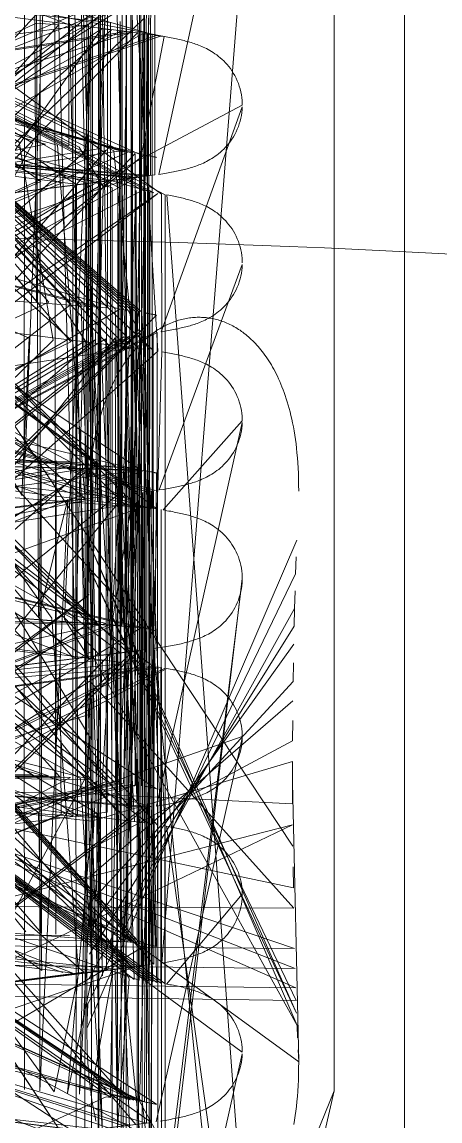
# Model space of a CAD drawing. Header units: millimetres. Extents: x 521 to 148073, y -17811 to 32040.
# Drawn here: x 66007.71 to 66013.86, y 20484.15 to 20500.32 of the extents above; entities that cross this region are included whole.
import ezdxf

# ---------------------------------------------------------------- set-up
doc = ezdxf.new("R2010")
doc.units = ezdxf.units.MM
doc.layers.add('Datové rozvody', color=6, linetype='Continuous')
doc.layers.add('PDF_Geometrie', color=7, linetype='Continuous', true_color=0xbdbdbd)

# ---------------------------------------------------------------- blocks, each defined once
blk = doc.blocks.new('projektor')
at = {"layer": 'PDF_Geometrie', "lineweight": 13}
for points in [[(86054.685, 15074.348), (86054.687, 15075.042), (86054.692, 15075.72), (86054.699, 15076.381), (86054.706, 15077.025), (86054.715, 15077.652), (86054.727, 15078.264), (86054.739, 15078.86), (86054.753, 15079.442), (86054.768, 15080.011), (86054.783, 15080.565), (86054.801, 15081.106), (86054.821, 15081.635), (86054.84, 15082.152), (86054.861, 15082.656), (86054.883, 15083.149), (86054.907, 15083.63), (86054.93, 15084.101), (86054.955, 15084.561)], [(86027.983, 15083.804), (86079.825, 15083.804)], [(86040.121, 15082.793), (86066.927, 15082.793), (86069.131, 15082.287)], [(86066.927, 15082.793), (86070.453, 15081.363), (86066.927, 15066.608)], [(86058.341, 15082.287), (86058.254, 15082.286), (86058.169, 15082.285), (86058.088, 15082.282), (86058.01, 15082.278), (86057.936, 15082.274), (86057.865, 15082.268), (86057.796, 15082.262), (86057.728, 15082.255), (86057.664, 15082.248), (86057.601, 15082.24), (86057.54, 15082.23), (86057.48, 15082.22), (86057.423, 15082.21), (86057.366, 15082.199), (86057.312, 15082.188), (86057.259, 15082.175), (86057.209, 15082.163), (86057.159, 15082.15), (86057.11, 15082.137), (86057.064, 15082.123), (86057.019, 15082.108), (86056.974, 15082.094), (86056.932, 15082.079), (86056.89, 15082.064), (86056.85, 15082.047), (86056.81, 15082.032), (86056.772, 15082.016), (86056.735, 15081.999), (86056.699, 15081.982), (86056.665, 15081.965), (86056.631, 15081.948), (86056.598, 15081.93), (86056.566, 15081.913), (86056.535, 15081.895), (86056.505, 15081.876), (86056.476, 15081.858), (86056.448, 15081.84), (86056.42, 15081.821), (86056.394, 15081.802), (86056.368, 15081.784), (86056.343, 15081.764), (86056.319, 15081.745), (86056.296, 15081.726), (86056.273, 15081.706), (86056.251, 15081.687), (86056.23, 15081.668), (86056.209, 15081.647), (86056.189, 15081.628), (86056.171, 15081.608), (86056.152, 15081.587), (86056.134, 15081.568), (86056.117, 15081.548), (86056.101, 15081.527), (86056.085, 15081.507), (86056.069, 15081.487), (86056.055, 15081.466), (86056.04, 15081.446), (86056.027, 15081.426), (86056.014, 15081.404), (86056.001, 15081.384), (86055.989, 15081.364), (86055.978, 15081.342), (86055.967, 15081.322), (86055.957, 15081.301), (86055.947, 15081.28), (86055.938, 15081.259), (86055.928, 15081.238), (86055.92, 15081.217), (86055.913, 15081.196), (86055.905, 15081.174), (86055.898, 15081.153), (86055.892, 15081.133), (86055.887, 15081.111), (86055.881, 15081.09), (86055.877, 15081.069), (86055.871, 15081.047), (86055.868, 15081.025), (86055.865, 15081.004), (86055.861, 15080.982), (86055.859, 15080.961), (86055.857, 15080.939), (86055.856, 15080.917), (86055.855, 15080.896), (86055.854, 15080.874), (86055.854, 15080.852), (86055.854, 15080.831), (86055.855, 15080.808), (86055.856, 15080.787), (86055.858, 15080.765), (86055.861, 15080.743), (86055.863, 15080.721), (86055.866, 15080.698), (86055.87, 15080.677), (86055.875, 15080.655), (86055.879, 15080.632), (86055.885, 15080.611), (86055.891, 15080.589), (86055.896, 15080.566), (86055.904, 15080.544), (86055.912, 15080.521), (86055.919, 15080.499), (86055.927, 15080.477), (86055.937, 15080.454), (86055.947, 15080.432), (86055.957, 15080.409), (86055.968, 15080.387), (86055.978, 15080.365), (86055.991, 15080.342), (86056.004, 15080.319), (86056.017, 15080.297), (86056.03, 15080.274), (86056.045, 15080.252), (86056.061, 15080.229), (86056.076, 15080.206), (86056.093, 15080.184), (86056.11, 15080.161), (86056.128, 15080.139), (86056.147, 15080.117), (86056.166, 15080.093), (86056.186, 15080.071), (86056.207, 15080.048), (86056.228, 15080.026), (86056.251, 15080.004), (86056.274, 15079.981), (86056.299, 15079.959), (86056.324, 15079.936), (86056.35, 15079.914), (86056.377, 15079.893), (86056.404, 15079.87), (86056.433, 15079.849), (86056.462, 15079.827), (86056.493, 15079.805), (86056.525, 15079.784), (86056.557, 15079.763), (86056.591, 15079.742), (86056.626, 15079.721), (86056.662, 15079.7), (86056.698, 15079.679), (86056.736, 15079.659), (86056.775, 15079.639), (86056.815, 15079.619), (86056.857, 15079.6), (86056.9, 15079.58), (86056.944, 15079.561), (86056.989, 15079.543), (86057.035, 15079.524), (86057.084, 15079.507), (86057.133, 15079.489), (86057.184, 15079.473), (86057.237, 15079.455), (86057.291, 15079.439), (86057.345, 15079.424), (86057.401, 15079.409), (86057.46, 15079.394), (86057.519, 15079.38), (86057.581, 15079.366), (86057.645, 15079.354), (86057.71, 15079.341), (86057.778, 15079.329), (86057.848, 15079.318), (86057.921, 15079.308), (86057.995, 15079.298), (86058.072, 15079.289), (86058.153, 15079.281), (86058.235, 15079.274), (86058.32, 15079.268), (86058.409, 15079.262), (86058.502, 15079.258), (86058.599, 15079.255), (86058.701, 15079.253), (86058.806, 15079.253), (86066.14, 15079.253), (86066.244, 15079.255), (86066.344, 15079.258), (86066.439, 15079.262), (86066.53, 15079.268), (86066.618, 15079.274), (86066.704, 15079.281), (86066.786, 15079.289), (86066.866, 15079.299), (86066.943, 15079.309), (86067.018, 15079.319), (86067.091, 15079.33), (86067.161, 15079.342), (86067.23, 15079.355), (86067.296, 15079.369), (86067.36, 15079.382)], [(86067.408, 15082.217), (86067.346, 15082.227), (86067.281, 15082.236), (86067.216, 15082.246), (86067.148, 15082.254), (86067.077, 15082.261), (86067.005, 15082.268), (86066.93, 15082.273), (86066.852, 15082.278), (86066.772, 15082.282), (86066.688, 15082.284), (86066.6, 15082.286), (86066.509, 15082.287), (86059.153, 15072.171)], [(86065.687, 15079.266), (86066.033, 15079.253), (86059.044, 15082.258)], [(86059.283, 15082.25), (86059.525, 15082.242), (86065.687, 15079.266)], [(86059.771, 15082.234), (86060.02, 15082.228), (86065.332, 15079.278)], [(86060.02, 15082.228), (86060.275, 15082.222), (86064.969, 15079.288)], [(86060.472, 15069.168), (86060.868, 15069.174), (86064.26, 15072.138), (86064.313, 15082.215), (86061.079, 15079.312)], [(86064.224, 15079.306), (86064.6, 15079.298), (86060.534, 15082.216)], [(86060.798, 15082.211), (86061.068, 15082.207), (86064.224, 15079.306)], [(86063.722, 15082.206), (86064.019, 15082.21), (86061.264, 15069.18)], [(86062.214, 15082.198), (86062.515, 15082.198), (86066.509, 15082.287)], [(86066.34, 15082.279), (86066.509, 15082.287)], [(86049.261, 15074.3), (86051.525, 15074.321), (86063.423, 15082.202)], [(86063.456, 15079.317), (86063.842, 15079.312), (86061.344, 15082.204)], [(86061.627, 15082.201), (86061.917, 15082.199), (86063.456, 15079.317)], [(86061.946, 15072.122), (86062.24, 15072.121), (86063.067, 15079.32), (86062.214, 15082.198)], [(86066.84, 15074.434), (86065.106, 15074.424), (86063.121, 15082.2), (86066.84, 15074.434), (86069.25, 15074.447), (86071.35, 15074.459), (86062.285, 15079.321)], [(86062.515, 15082.198), (86062.818, 15082.198), (86062.675, 15079.321), (86062.534, 15072.121)], [(86069.628, 15080.24), (86059.618, 15081.478), (86059.658, 15081.476), (86059.699, 15081.471), (86059.74, 15081.465), (86059.781, 15081.457), (86059.822, 15081.448), (86059.862, 15081.436), (86059.901, 15081.423), (86059.939, 15081.407), (86059.976, 15081.39), (86060.012, 15081.372), (86060.046, 15081.352), (86060.08, 15081.332), (86060.111, 15081.31), (86060.142, 15081.287), (86060.17, 15081.264), (86060.197, 15081.241), (86060.222, 15081.216), (86060.245, 15081.192), (86060.268, 15081.166), (86060.289, 15081.142), (86060.308, 15081.116), (86060.327, 15081.092), (86060.343, 15081.067), (86060.359, 15081.042), (86060.373, 15081.018), (86060.388, 15080.993), (86060.4, 15080.97), (86060.411, 15080.947), (86060.422, 15080.924), (86060.432, 15080.902), (86060.441, 15080.879), (86060.45, 15080.858), (86060.458, 15080.837), (86060.465, 15080.815), (86060.472, 15080.795), (86060.48, 15080.774), (86060.486, 15080.753), (86060.492, 15080.732), (86060.498, 15080.711), (86060.505, 15080.689), (86060.51, 15080.668), (86060.515, 15080.647), (86060.521, 15080.624), (86060.526, 15080.601), (86060.531, 15080.577), (86060.537, 15080.554), (86060.542, 15080.53), (86060.547, 15080.504), (86060.552, 15080.478), (86060.557, 15080.451), (86060.562, 15080.423), (86060.567, 15080.395), (86060.572, 15080.366), (86060.577, 15080.336), (86060.582, 15080.306), (86060.587, 15080.274), (86060.597, 15080.208), (86073.173, 15081.478)], [(86071.887, 15080.245), (86066.395, 15081.478), (86066.436, 15081.476), (86066.477, 15081.471), (86066.518, 15081.465), (86066.558, 15081.457), (86066.599, 15081.448), (86066.639, 15081.436), (86066.678, 15081.423), (86066.716, 15081.407), (86066.753, 15081.391), (86066.789, 15081.373), (86066.823, 15081.353), (86066.857, 15081.332), (86066.888, 15081.311), (86066.918, 15081.288), (86066.946, 15081.265), (86066.973, 15081.241), (86066.999, 15081.217), (86067.022, 15081.192), (86067.045, 15081.167), (86067.066, 15081.143), (86067.085, 15081.117), (86067.103, 15081.092), (86067.12, 15081.068), (86067.136, 15081.043), (86067.15, 15081.019), (86067.164, 15080.994), (86067.177, 15080.971), (86067.188, 15080.948), (86067.199, 15080.925), (86067.209, 15080.903), (86067.218, 15080.88), (86067.227, 15080.859), (86067.235, 15080.838), (86067.243, 15080.816), (86067.249, 15080.796), (86067.257, 15080.775), (86067.263, 15080.754), (86067.27, 15080.733), (86067.275, 15080.712), (86067.281, 15080.691), (86067.287, 15080.67), (86067.292, 15080.648), (86067.298, 15080.625), (86067.303, 15080.603), (86067.308, 15080.579), (86067.314, 15080.555), (86067.319, 15080.531), (86067.324, 15080.505), (86067.329, 15080.48), (86067.334, 15080.452), (86067.339, 15080.425), (86067.344, 15080.397), (86067.349, 15080.368), (86067.354, 15080.338), (86067.359, 15080.308)], [(86067.369, 15080.245), (86061.877, 15081.478), (86061.917, 15081.476), (86061.959, 15081.471), (86061.999, 15081.465), (86062.041, 15081.457), (86062.081, 15081.448), (86062.12, 15081.436), (86062.159, 15081.423), (86062.198, 15081.407), (86062.234, 15081.391), (86062.27, 15081.373), (86062.305, 15081.353), (86062.338, 15081.332), (86062.37, 15081.311), (86062.399, 15081.288), (86062.428, 15081.265), (86062.455, 15081.242), (86062.481, 15081.217), (86062.504, 15081.193), (86062.526, 15081.167), (86062.546, 15081.143), (86062.566, 15081.117), (86062.585, 15081.093), (86062.602, 15081.068), (86062.617, 15081.043), (86062.632, 15081.019), (86062.646, 15080.994), (86062.659, 15080.971), (86062.67, 15080.948), (86062.68, 15080.925), (86062.69, 15080.903), (86062.7, 15080.88), (86062.708, 15080.859), (86062.717, 15080.838), (86062.725, 15080.816), (86062.731, 15080.796), (86062.738, 15080.776), (86062.745, 15080.754), (86062.751, 15080.734), (86062.757, 15080.714), (86062.762, 15080.693), (86062.768, 15080.672), (86062.774, 15080.651), (86062.779, 15080.629), (86062.784, 15080.608), (86062.789, 15080.585), (86062.794, 15080.563), (86062.799, 15080.541), (86062.804, 15080.517), (86062.808, 15080.493), (86062.813, 15080.468), (86062.818, 15080.444), (86062.822, 15080.418), (86062.827, 15080.391), (86062.831, 15080.364), (86062.837, 15080.336), (86062.841, 15080.308), (86062.85, 15080.248), (86057.359, 15081.478), (86057.4, 15081.476), (86057.441, 15081.471), (86057.482, 15081.465), (86057.523, 15081.457), (86057.563, 15081.448), (86057.603, 15081.436), (86057.642, 15081.423), (86057.681, 15081.407), (86057.718, 15081.39), (86057.754, 15081.372), (86057.789, 15081.351), (86057.822, 15081.331), (86057.853, 15081.309), (86057.883, 15081.286), (86057.912, 15081.263), (86057.939, 15081.24), (86057.963, 15081.215), (86057.988, 15081.191), (86058.01, 15081.165), (86058.031, 15081.141), (86058.049, 15081.115), (86058.068, 15081.09), (86058.084, 15081.066), (86058.101, 15081.04), (86058.116, 15081.016), (86058.129, 15080.992), (86058.141, 15080.968), (86058.153, 15080.945), (86058.163, 15080.922), (86058.173, 15080.9), (86058.183, 15080.877), (86058.192, 15080.856), (86058.199, 15080.835), (86058.207, 15080.813), (86058.214, 15080.793), (86058.221, 15080.772), (86058.228, 15080.751), (86058.234, 15080.731), (86058.24, 15080.71), (86058.245, 15080.689), (86058.251, 15080.669), (86058.256, 15080.648), (86058.261, 15080.626), (86058.266, 15080.605), (86058.271, 15080.583), (86058.276, 15080.561), (86058.281, 15080.539), (86058.285, 15080.515), (86058.29, 15080.492), (86058.295, 15080.468), (86058.3, 15080.445), (86058.304, 15080.42), (86058.308, 15080.395), (86058.312, 15080.37), (86058.317, 15080.343), (86058.326, 15080.289), (86055.1, 15081.478), (86055.141, 15081.476), (86055.182, 15081.471), (86055.222, 15081.465), (86055.264, 15081.457), (86055.305, 15081.448), (86055.345, 15081.436), (86055.383, 15081.423), (86055.422, 15081.407), (86055.459, 15081.39), (86055.495, 15081.372), (86055.53, 15081.351), (86055.563, 15081.331), (86055.595, 15081.309), (86055.625, 15081.286), (86055.653, 15081.263), (86055.68, 15081.239), (86055.705, 15081.215), (86055.729, 15081.19), (86055.751, 15081.165), (86055.772, 15081.14), (86055.791, 15081.115), (86055.809, 15081.09), (86055.826, 15081.065), (86055.842, 15081.04), (86055.856, 15081.016), (86055.87, 15080.991), (86055.882, 15080.968), (86055.894, 15080.945), (86055.905, 15080.921), (86055.915, 15080.899), (86055.924, 15080.877), (86055.932, 15080.856), (86055.941, 15080.834), (86055.948, 15080.813), (86055.955, 15080.792), (86055.962, 15080.772), (86055.969, 15080.751), (86055.974, 15080.73), (86055.98, 15080.71), (86055.986, 15080.689), (86055.992, 15080.668), (86055.997, 15080.647), (86056.002, 15080.626), (86056.007, 15080.605), (86056.012, 15080.582), (86056.017, 15080.56), (86056.022, 15080.538), (86056.026, 15080.515), (86056.031, 15080.492), (86056.035, 15080.468), (86056.04, 15080.444), (86056.044, 15080.419), (86056.049, 15080.394), (86056.054, 15080.368), (86056.062, 15080.315), (86052.841, 15081.478), (86052.881, 15081.476), (86052.922, 15081.471), (86052.964, 15081.465), (86053.004, 15081.457), (86053.046, 15081.448), (86053.086, 15081.436), (86053.124, 15081.423), (86053.162, 15081.407), (86053.2, 15081.39), (86053.236, 15081.372), (86053.27, 15081.351), (86053.304, 15081.331), (86053.335, 15081.309), (86053.365, 15081.286), (86053.393, 15081.263), (86053.42, 15081.24), (86053.446, 15081.215), (86053.469, 15081.191), (86053.492, 15081.165), (86053.512, 15081.14), (86053.532, 15081.115), (86053.55, 15081.09), (86053.567, 15081.066), (86053.583, 15081.04), (86053.597, 15081.016), (86053.611, 15080.992), (86053.623, 15080.968), (86053.635, 15080.945), (86053.646, 15080.922), (86053.656, 15080.9), (86053.665, 15080.877), (86053.673, 15080.856), (86053.682, 15080.835), (86053.689, 15080.813), (86053.696, 15080.792), (86053.703, 15080.772), (86053.709, 15080.751), (86053.715, 15080.73), (86053.722, 15080.71), (86053.727, 15080.689), (86053.733, 15080.668), (86053.738, 15080.647), (86053.743, 15080.625), (86053.748, 15080.604), (86053.754, 15080.582), (86053.758, 15080.56), (86053.763, 15080.538), (86053.768, 15080.514), (86053.772, 15080.491), (86053.777, 15080.466), (86053.781, 15080.442), (86053.786, 15080.418), (86053.79, 15080.392), (86053.795, 15080.366), (86053.799, 15080.339), (86053.808, 15080.284), (86048.323, 15081.478)], [(86067.501, 15067.923), (86060.88, 15080.398), (86060.885, 15080.423), (86060.889, 15080.447), (86060.893, 15080.472), (86060.898, 15080.495), (86060.902, 15080.518), (86060.907, 15080.541), (86060.912, 15080.563), (86060.917, 15080.585), (86060.922, 15080.607), (86060.927, 15080.628), (86060.932, 15080.65), (86060.938, 15080.67), (86060.942, 15080.691), (86060.949, 15080.712), (86060.954, 15080.732), (86060.961, 15080.753), (86060.967, 15080.774), (86060.973, 15080.794), (86060.981, 15080.815), (86060.989, 15080.836), (86060.997, 15080.857), (86061.006, 15080.879), (86061.015, 15080.901), (86061.024, 15080.923), (86061.036, 15080.947), (86061.047, 15080.969), (86061.06, 15080.993), (86061.073, 15081.017), (86061.087, 15081.041), (86061.103, 15081.067), (86061.12, 15081.091), (86061.138, 15081.116), (86061.158, 15081.141), (86061.178, 15081.166), (86061.201, 15081.191), (86061.224, 15081.215), (86061.25, 15081.24), (86061.276, 15081.264), (86061.305, 15081.286), (86061.335, 15081.31), (86061.367, 15081.331), (86061.399, 15081.352), (86061.434, 15081.372), (86061.469, 15081.39), (86061.507, 15081.407), (86061.545, 15081.423), (86061.584, 15081.436), (86061.624, 15081.447), (86061.664, 15081.457), (86061.705, 15081.465), (86061.746, 15081.471), (86061.787, 15081.476), (86061.827, 15081.478), (86061.853, 15081.478), (86066.214, 15069.002)], [(86070.889, 15081.478), (86063.138, 15080.392), (86063.142, 15080.418), (86063.147, 15080.442), (86063.152, 15080.466), (86063.156, 15080.491), (86063.161, 15080.514), (86063.166, 15080.537), (86063.17, 15080.559), (86063.175, 15080.581), (86063.18, 15080.603), (86063.185, 15080.625), (86063.19, 15080.645), (86063.196, 15080.667), (86063.201, 15080.688), (86063.207, 15080.709), (86063.213, 15080.729), (86063.219, 15080.749), (86063.225, 15080.771), (86063.232, 15080.791), (86063.239, 15080.812), (86063.247, 15080.833), (86063.255, 15080.854), (86063.264, 15080.876), (86063.272, 15080.898), (86063.282, 15080.92), (86063.293, 15080.944), (86063.305, 15080.967), (86063.317, 15080.99), (86063.33, 15081.015), (86063.345, 15081.039), (86063.361, 15081.064), (86063.377, 15081.089), (86063.396, 15081.113), (86063.415, 15081.139), (86063.436, 15081.164), (86063.459, 15081.189), (86063.482, 15081.213), (86063.507, 15081.238), (86063.534, 15081.262), (86063.562, 15081.285), (86063.592, 15081.308), (86063.624, 15081.33), (86063.656, 15081.351), (86063.691, 15081.371), (86063.728, 15081.389), (86063.765, 15081.406), (86063.803, 15081.422), (86063.842, 15081.435), (86063.882, 15081.447), (86063.922, 15081.457), (86063.964, 15081.465), (86064.004, 15081.471), (86064.046, 15081.476), (86064.086, 15081.478), (86064.112, 15081.478), (86065.398, 15080.392), (86065.402, 15080.418), (86065.407, 15080.443), (86065.411, 15080.467), (86065.415, 15080.491), (86065.42, 15080.514), (86065.425, 15080.538), (86065.43, 15080.56), (86065.434, 15080.582), (86065.439, 15080.604), (86065.444, 15080.626), (86065.45, 15080.648), (86065.455, 15080.668), (86065.46, 15080.689), (86065.466, 15080.71), (86065.472, 15080.731), (86065.479, 15080.751), (86065.484, 15080.772), (86065.492, 15080.793), (86065.499, 15080.813), (86065.506, 15080.835), (86065.514, 15080.856), (86065.523, 15080.877), (86065.532, 15080.9), (86065.542, 15080.922), (86065.553, 15080.945), (86065.565, 15080.968), (86065.577, 15080.991), (86065.591, 15081.016), (86065.605, 15081.04), (86065.621, 15081.065), (86065.638, 15081.09), (86065.656, 15081.114), (86065.675, 15081.14), (86065.696, 15081.165), (86065.718, 15081.19), (86065.742, 15081.214), (86065.767, 15081.239), (86065.794, 15081.263), (86065.822, 15081.286), (86065.852, 15081.309), (86065.883, 15081.331), (86065.917, 15081.351), (86065.951, 15081.372), (86065.987, 15081.39), (86066.025, 15081.406), (86066.062, 15081.422), (86066.101, 15081.436), (86066.142, 15081.447), (86066.182, 15081.457), (86066.223, 15081.465), (86066.264, 15081.471), (86066.305, 15081.476), (86066.346, 15081.478), (86066.371, 15081.478), (86057.179, 15069.01)], [(86049.428, 15067.923), (86051.841, 15080.387), (86051.846, 15080.413), (86051.851, 15080.438), (86051.855, 15080.462), (86051.86, 15080.487), (86051.864, 15080.511), (86051.87, 15080.534), (86051.874, 15080.557), (86051.879, 15080.579), (86051.884, 15080.601), (86051.889, 15080.623), (86051.894, 15080.644), (86051.9, 15080.665), (86051.905, 15080.686), (86051.911, 15080.707), (86051.916, 15080.727), (86051.922, 15080.748), (86051.929, 15080.769), (86051.936, 15080.789), (86051.943, 15080.81), (86051.951, 15080.832), (86051.959, 15080.853), (86051.967, 15080.874), (86051.976, 15080.897), (86051.986, 15080.919), (86051.997, 15080.942), (86052.008, 15080.965), (86052.02, 15080.988), (86052.034, 15081.013), (86052.049, 15081.037), (86052.064, 15081.063), (86052.081, 15081.087), (86052.099, 15081.112), (86052.119, 15081.138), (86052.14, 15081.163), (86052.162, 15081.188), (86052.185, 15081.213), (86052.21, 15081.238), (86052.237, 15081.261), (86052.265, 15081.284), (86052.295, 15081.308), (86052.327, 15081.329), (86052.36, 15081.35), (86052.395, 15081.371), (86052.431, 15081.389), (86052.468, 15081.406), (86052.507, 15081.422), (86052.546, 15081.435), (86052.586, 15081.447), (86052.626, 15081.457), (86052.668, 15081.465), (86052.708, 15081.471), (86052.75, 15081.476), (86052.791, 15081.478), (86052.816, 15081.478), (86059.44, 15069.019)], [(86064.112, 15081.478), (86064.136, 15081.478), (86064.177, 15081.476), (86064.218, 15081.471), (86064.259, 15081.465), (86064.299, 15081.457), (86064.34, 15081.448), (86064.379, 15081.436), (86064.418, 15081.423), (86064.456, 15081.407), (86064.493, 15081.391), (86064.529, 15081.373), (86064.564, 15081.353), (86064.596, 15081.332), (86064.628, 15081.311), (86064.658, 15081.288), (86064.687, 15081.265), (86064.713, 15081.242), (86064.739, 15081.217), (86064.762, 15081.193), (86064.785, 15081.168), (86064.805, 15081.143), (86064.825, 15081.119), (86064.843, 15081.093), (86064.86, 15081.069), (86064.876, 15081.044), (86064.891, 15081.02), (86064.904, 15080.995), (86064.917, 15080.972), (86064.929, 15080.949), (86064.939, 15080.925), (86064.949, 15080.903), (86064.959, 15080.881), (86064.967, 15080.86), (86064.975, 15080.839), (86064.983, 15080.817), (86064.991, 15080.797), (86064.997, 15080.776), (86065.004, 15080.755), (86065.009, 15080.735), (86065.016, 15080.715), (86065.021, 15080.693), (86065.027, 15080.673), (86065.032, 15080.652), (86065.037, 15080.631), (86065.042, 15080.61), (86065.047, 15080.589), (86065.052, 15080.566), (86065.057, 15080.544), (86065.061, 15080.521), (86065.066, 15080.498), (86065.07, 15080.475), (86065.076, 15080.451), (86065.08, 15080.427), (86065.084, 15080.402), (86065.089, 15080.377), (86065.097, 15080.325), (86050.58, 15081.478)], [(86068.63, 15081.478), (86054.103, 15080.4), (86054.107, 15080.426), (86054.112, 15080.45), (86054.117, 15080.474), (86054.121, 15080.497), (86054.126, 15080.52), (86054.13, 15080.543), (86054.135, 15080.565), (86054.14, 15080.588), (86054.145, 15080.609), (86054.15, 15080.63), (86054.155, 15080.652), (86054.161, 15080.672), (86054.166, 15080.692), (86054.172, 15080.714), (86054.178, 15080.734), (86054.184, 15080.754), (86054.19, 15080.775), (86054.197, 15080.796), (86054.204, 15080.816), (86054.212, 15080.838), (86054.22, 15080.859), (86054.229, 15080.88), (86054.238, 15080.902), (86054.248, 15080.924), (86054.259, 15080.948), (86054.27, 15080.971), (86054.283, 15080.994), (86054.296, 15081.019), (86054.311, 15081.042), (86054.326, 15081.068), (86054.344, 15081.092), (86054.361, 15081.117), (86054.382, 15081.142), (86054.403, 15081.167), (86054.424, 15081.192), (86054.448, 15081.216), (86054.473, 15081.241), (86054.5, 15081.264), (86054.529, 15081.287), (86054.558, 15081.31), (86054.59, 15081.332), (86054.623, 15081.352), (86054.657, 15081.372), (86054.693, 15081.39), (86054.73, 15081.407), (86054.768, 15081.423), (86054.807, 15081.436), (86054.847, 15081.448), (86054.887, 15081.457), (86054.928, 15081.465), (86054.969, 15081.471), (86055.009, 15081.476), (86055.051, 15081.478), (86055.075, 15081.478)], [(86056.35, 15080.326), (86056.355, 15080.355), (86056.359, 15080.382), (86056.364, 15080.408), (86056.368, 15080.435), (86056.373, 15080.46), (86056.378, 15080.485), (86056.383, 15080.509), (86056.387, 15080.534), (86056.392, 15080.556), (86056.397, 15080.579), (86056.402, 15080.602), (86056.408, 15080.623), (86056.413, 15080.644), (86056.418, 15080.666), (86056.423, 15080.687), (86056.429, 15080.708), (86056.435, 15080.729), (86056.442, 15080.749), (86056.448, 15080.771), (86056.454, 15080.791), (86056.462, 15080.812), (86056.469, 15080.833), (86056.478, 15080.854), (86056.486, 15080.876), (86056.495, 15080.898), (86056.505, 15080.92), (86056.515, 15080.944), (86056.527, 15080.967), (86056.54, 15080.99), (86056.553, 15081.015), (86056.568, 15081.039), (86056.583, 15081.064), (86056.601, 15081.089), (86056.618, 15081.113), (86056.637, 15081.139), (86056.658, 15081.164), (86056.681, 15081.189), (86056.704, 15081.213), (86056.729, 15081.238), (86056.756, 15081.262), (86056.784, 15081.285), (86056.814, 15081.308), (86056.846, 15081.33), (86056.879, 15081.351), (86056.914, 15081.371), (86056.95, 15081.389), (86056.987, 15081.406), (86057.026, 15081.422), (86057.065, 15081.435), (86057.105, 15081.447), (86057.145, 15081.457), (86057.186, 15081.465), (86057.227, 15081.471), (86057.268, 15081.476), (86057.309, 15081.478), (86057.335, 15081.478), (86058.611, 15080.344), (86058.616, 15080.373), (86058.622, 15080.4), (86058.627, 15080.428), (86058.631, 15080.454), (86058.636, 15080.48), (86058.641, 15080.504), (86058.646, 15080.529), (86058.651, 15080.552), (86058.656, 15080.575), (86058.661, 15080.598), (86058.666, 15080.62), (86058.671, 15080.642), (86058.677, 15080.664), (86058.683, 15080.685), (86058.688, 15080.706), (86058.693, 15080.727), (86058.7, 15080.747), (86058.707, 15080.769), (86058.714, 15080.789), (86058.72, 15080.81), (86058.728, 15080.832), (86058.736, 15080.853), (86058.745, 15080.874), (86058.754, 15080.897), (86058.763, 15080.919), (86058.774, 15080.942), (86058.785, 15080.965), (86058.798, 15080.988), (86058.811, 15081.013), (86058.826, 15081.037), (86058.841, 15081.063), (86058.858, 15081.087), (86058.876, 15081.112), (86058.896, 15081.138), (86058.917, 15081.162), (86058.938, 15081.188), (86058.963, 15081.212), (86058.988, 15081.237), (86059.015, 15081.261), (86059.043, 15081.284), (86059.073, 15081.308), (86059.105, 15081.329), (86059.137, 15081.35), (86059.172, 15081.371), (86059.209, 15081.389), (86059.245, 15081.406), (86059.284, 15081.422), (86059.323, 15081.435), (86059.363, 15081.447), (86059.403, 15081.457), (86059.445, 15081.465), (86059.486, 15081.471), (86059.527, 15081.476), (86059.568, 15081.478), (86059.594, 15081.478), (86069.894, 15080.263)], [(86051.19, 15079.446), (86064.744, 15079.447)], [(86049.009, 15080.059), (86049.002, 15080.019), (86053.242, 15069.381), (86064.816, 15080.015), (86052.671, 15069.068), (86054.93, 15069.068), (86060.02, 15069.389), (86061.707, 15069.067), (86049.574, 15080.332), (86048.154, 15069.076), (86045.895, 15069.074), (86054.091, 15080.323), (86056.35, 15080.326), (86067.073, 15080.007), (86067.645, 15080.322), (86060.867, 15080.32), (86062.281, 15069.396), (86066.228, 15069.081), (86069.903, 15080.319)], [(86048.154, 15069.076), (86048.145, 15069.024), (86054.099, 15080.375), (86067.653, 15080.376), (86060.876, 15080.373), (86066.218, 15069.028), (86069.912, 15080.372), (86067.08, 15080.045), (86062.275, 15069.357), (86046.461, 15069.36), (86055.783, 15080.041), (86063.134, 15080.367), (86065.392, 15080.367), (86057.183, 15069.036), (86050.407, 15069.038), (86064.535, 15069.364), (86069.337, 15080.036)], [(86051.828, 15080.305), (86051.837, 15080.36), (86053.524, 15080.035), (86062.56, 15080.035)], [(86048.996, 15079.975), (86048.989, 15079.928), (86053.255, 15069.472), (86060.034, 15069.481), (86067.061, 15079.921), (86062.293, 15069.483), (86048.171, 15069.187), (86054.073, 15080.212), (86050.998, 15069.487), (86049.554, 15080.211), (86051.246, 15079.913), (86052.689, 15069.189), (86060.85, 15080.208), (86061.726, 15069.19), (86067.627, 15080.208), (86066.244, 15069.194), (86054.949, 15069.19), (86045.913, 15069.196), (86056.331, 15080.204), (86063.107, 15080.199)], [(86046.461, 15069.36), (86046.467, 15069.403), (86055.776, 15079.999), (86063.125, 15080.313), (86058.607, 15080.315), (86065.384, 15080.313), (86057.192, 15069.09), (86051.258, 15079.995), (86050.416, 15069.093), (86050.987, 15069.406), (86064.541, 15069.408), (86062.553, 15079.991), (86069.33, 15079.991)], [(86046.467, 15069.403), (86046.475, 15069.451), (86055.77, 15079.951), (86065.375, 15080.256), (86057.201, 15069.146), (86058.597, 15080.254), (86050.425, 15069.151), (86064.549, 15069.456), (86053.509, 15079.944), (86058.028, 15079.944), (86062.546, 15079.944), (86066.808, 15069.458), (86069.323, 15079.943)], [(86046.475, 15069.451), (86046.482, 15069.501), (86055.762, 15079.9), (86065.366, 15080.197), (86057.21, 15069.205), (86058.02, 15079.895), (86062.539, 15079.893), (86064.556, 15069.508), (86050.434, 15069.212), (86053.502, 15079.891)], [(86050.965, 15069.276), (86053.565, 15080.248), (86053.565, 15080.248), (86053.565, 15080.248), (86053.565, 15080.246), (86053.564, 15080.243), (86053.563, 15080.239), (86053.561, 15080.235), (86053.56, 15080.228), (86053.558, 15080.221), (86053.556, 15080.213), (86053.555, 15080.204), (86053.552, 15080.194), (86053.55, 15080.183), (86053.547, 15080.17), (86053.544, 15080.157), (86053.542, 15080.143), (86053.539, 15080.128), (86053.536, 15080.11), (86053.533, 15080.093), (86053.529, 15080.075), (86062.234, 15069.154)], [(86055.492, 15069.328), (86062.602, 15080.248), (86062.601, 15080.246), (86062.6, 15080.243), (86062.599, 15080.239), (86062.598, 15080.235), (86062.596, 15080.228), (86062.595, 15080.221), (86062.592, 15080.213), (86062.591, 15080.204), (86062.588, 15080.194), (86062.586, 15080.183), (86062.583, 15080.17), (86062.581, 15080.157), (86062.578, 15080.143), (86062.576, 15080.127), (86062.572, 15080.11), (86062.569, 15080.093), (86062.566, 15080.075), (86073.897, 15080.248)], [(86073.868, 15080.111), (86058.083, 15080.248), (86058.082, 15080.246), (86058.081, 15080.243), (86058.08, 15080.239), (86058.08, 15080.235), (86058.078, 15080.228), (86058.076, 15080.221), (86058.075, 15080.214), (86058.073, 15080.205), (86058.071, 15080.196), (86058.068, 15080.186), (86058.066, 15080.175), (86058.064, 15080.162), (86058.061, 15080.148), (86058.059, 15080.135), (86058.055, 15080.12), (86058.053, 15080.103), (86057.716, 15069.154)], [(86057.752, 15069.33), (86060.342, 15080.248), (86060.342, 15080.247), (86060.341, 15080.246), (86060.341, 15080.243), (86060.34, 15080.239), (86060.338, 15080.232), (86060.337, 15080.227), (86060.335, 15080.219), (86060.333, 15080.211), (86060.332, 15080.202), (86060.329, 15080.192), (86060.327, 15080.18), (86060.324, 15080.167), (86060.321, 15080.154), (86060.318, 15080.139), (86060.315, 15080.124), (86060.312, 15080.107), (86060.31, 15080.089), (86060.306, 15080.07), (86048.141, 15068.999)], [(86051.801, 15080.121), (86051.811, 15080.186), (86058.588, 15080.189), (86057.779, 15069.514), (86055.52, 15069.517), (86064.797, 15079.888), (86060.278, 15079.878), (86047.29, 15080.177), (86059.473, 15069.227), (86048.982, 15079.876), (86053.263, 15069.524), (86063.991, 15069.231), (86067.055, 15079.874), (86060.041, 15069.532), (86062.299, 15069.532), (86051.004, 15069.532), (86051.239, 15079.866), (86048.18, 15069.247), (86054.065, 15080.152), (86060.841, 15080.148), (86067.618, 15080.147), (86066.254, 15069.254)], [(86048.728, 15069.41), (86048.735, 15069.459), (86051.819, 15080.247), (86055.513, 15069.463), (86057.772, 15069.462), (86047.3, 15080.242), (86060.285, 15079.933), (86059.463, 15069.163), (86064.803, 15079.933), (86063.982, 15069.17)], [(86049.554, 15080.211), (86049.563, 15080.273), (86048.162, 15069.131), (86052.68, 15069.127), (86054.939, 15069.127), (86061.717, 15069.127), (86054.081, 15080.268), (86062.287, 15069.437), (86060.858, 15080.265), (86067.636, 15080.267)], [(86049.289, 15080.285), (86049.298, 15080.228), (86053.817, 15080.226), (86055.205, 15069.172), (86058.334, 15080.234)], [(86051.581, 15080.062), (86061.96, 15069.332), (86060.616, 15080.066), (86056.097, 15080.075), (86065.131, 15080.093), (86066.482, 15069.304), (86052.929, 15069.298), (86053.835, 15080.103), (86049.316, 15080.105), (86055.187, 15069.299), (86058.352, 15080.112), (86067.388, 15080.106), (86064.225, 15069.293), (86068.742, 15069.294), (86069.647, 15080.112), (86057.448, 15069.289), (86059.707, 15069.291), (86071.004, 15069.279), (86062.869, 15080.119), (86061.968, 15069.267), (86050.672, 15069.272)], [(86051.571, 15080.134), (86056.089, 15080.139), (86060.607, 15080.139), (86065.123, 15080.154), (86066.491, 15069.239), (86052.937, 15069.235), (86053.825, 15080.166), (86049.307, 15080.168), (86055.196, 15069.234), (86058.343, 15080.175), (86069.637, 15080.178), (86064.234, 15069.224), (86071.012, 15069.219), (86057.457, 15069.222), (86068.752, 15069.224), (86067.379, 15080.178), (86059.716, 15069.22), (86062.86, 15080.185), (86061.978, 15069.204), (86056.079, 15080.201), (86065.114, 15080.213), (86052.946, 15069.175), (86066.5, 15069.177)], [(86066.244, 15069.194), (86066.236, 15069.136), (86056.34, 15080.267), (86051.252, 15079.956), (86050.993, 15069.446), (86063.117, 15080.257)], [(86051.819, 15080.247), (86051.828, 15080.305), (86055.506, 15069.413), (86058.035, 15079.989), (86057.766, 15069.414), (86060.293, 15079.983), (86059.454, 15069.104), (86063.974, 15069.111)], [(86066.788, 15069.327), (86055.824, 15080.248), (86055.824, 15080.246), (86055.823, 15080.244), (86055.822, 15080.24), (86055.821, 15080.236), (86055.819, 15080.229), (86055.818, 15080.222), (86055.815, 15080.215), (86055.814, 15080.206), (86055.811, 15080.196), (86055.809, 15080.186), (86055.807, 15080.173), (86055.805, 15080.16), (86055.801, 15080.146), (86055.799, 15080.132), (86055.796, 15080.116), (86055.793, 15080.098), (86055.79, 15080.08), (86064.861, 15080.248), (86064.86, 15080.247), (86064.859, 15080.244), (86064.858, 15080.241), (86064.857, 15080.237), (86064.856, 15080.23), (86064.854, 15080.224), (86064.852, 15080.217), (86064.851, 15080.21), (86064.849, 15080.201), (86064.847, 15080.191), (86064.845, 15080.181), (86064.843, 15080.169), (86064.84, 15080.157), (86064.838, 15080.145), (86064.835, 15080.131), (86064.832, 15080.117), (86071.271, 15069.154)], [(86060.008, 15069.31), (86067.119, 15080.248), (86067.12, 15080.248), (86067.119, 15080.248), (86067.119, 15080.246), (86067.118, 15080.244), (86067.118, 15080.24), (86067.117, 15080.236), (86067.115, 15080.23), (86067.113, 15080.223), (86067.112, 15080.216), (86067.11, 15080.208), (86067.108, 15080.199), (86067.106, 15080.189), (86067.103, 15080.179), (86067.101, 15080.166), (86067.098, 15080.154), (86067.096, 15080.141), (86067.093, 15080.127), (86067.091, 15080.112), (86064.494, 15069.154)], [(86071.029, 15069.105), (86071.02, 15069.161), (86061.986, 15069.145), (86056.071, 15080.259), (86065.106, 15080.27)], [(86045.932, 15069.332), (86045.922, 15069.261), (86046.489, 15069.556), (86055.755, 15079.845), (86056.321, 15080.138), (86065.357, 15080.135), (86057.219, 15069.268), (86058.014, 15079.842), (86062.531, 15079.837), (86064.791, 15079.839), (86064.563, 15069.564), (86066.822, 15069.565)], [(86045.942, 15069.405), (86045.932, 15069.332), (86054.969, 15069.33), (86056.312, 15080.069), (86062.524, 15079.778), (86064.571, 15069.624), (86066.83, 15069.624)], [(86052.717, 15069.396), (86052.708, 15069.323), (86049.536, 15080.077), (86063.09, 15080.073), (86061.746, 15069.324), (86046.497, 15069.615), (86055.747, 15079.786), (86065.349, 15080.07), (86058.006, 15079.785), (86057.227, 15069.333), (86064.784, 15079.787)], [(86047.271, 15080.032), (86047.281, 15080.106), (86060.048, 15069.587), (86048.188, 15069.308), (86054.056, 15080.091), (86060.833, 15080.086), (86066.262, 15069.318), (86067.61, 15080.082)], [(86048.974, 15079.819), (86048.967, 15079.758), (86060.261, 15079.754), (86060.055, 15069.645), (86064.009, 15069.365), (86048.197, 15069.373), (86059.491, 15069.366), (86054.048, 15080.026), (86047.271, 15080.032), (86051.02, 15069.654), (86060.824, 15080.021), (86066.271, 15069.385), (86067.601, 15080.014), (86064.777, 15079.733), (86057.999, 15079.725), (86063.081, 15080.005)], [(86048.75, 15069.567), (86048.758, 15069.628), (86053.487, 15079.775), (86050.452, 15069.344), (86057.795, 15069.629), (86051.792, 15080.052), (86067.04, 15079.771), (86069.3, 15079.768)], [(86049.002, 15080.019), (86048.996, 15079.975), (86053.248, 15069.425), (86064.81, 15079.975), (86060.027, 15069.433), (86067.067, 15079.966)], [(86049.536, 15080.077), (86049.545, 15080.146), (86052.699, 15069.254), (86061.735, 15069.255), (86054.958, 15069.257), (86063.099, 15080.137)], [(86051.233, 15079.817), (86051.226, 15079.765), (86055.536, 15069.639), (86053.278, 15069.641), (86058.569, 15080.047), (86062.314, 15069.641)], [(86051.792, 15080.052), (86051.801, 15080.121), (86058.578, 15080.121), (86055.529, 15069.576), (86067.048, 15079.825)], [(86070.995, 15069.343), (86070.986, 15069.409), (86060.627, 15079.988), (86061.951, 15069.401), (86056.106, 15080.007), (86065.14, 15080.028), (86066.473, 15069.372), (86052.919, 15069.364), (86055.178, 15069.368), (86053.843, 15080.037)], [(86064.225, 15069.293), (86064.214, 15069.367), (86059.697, 15069.365), (86057.439, 15069.36), (86069.656, 15080.043), (86058.36, 15080.048), (86062.878, 15080.048), (86070.995, 15069.343)], [(86046.497, 15069.615), (86046.505, 15069.677), (86052.717, 15069.396), (86055.739, 15079.724), (86061.755, 15069.397), (86065.34, 15080.003), (86049.527, 15080.004), (86057.237, 15069.401), (86045.942, 15069.405), (86056.303, 15079.995), (86062.516, 15079.715), (86064.579, 15069.688), (86066.838, 15069.687)], [(86046.505, 15069.677), (86046.513, 15069.745), (86055.732, 15079.657), (86065.331, 15079.931), (86057.245, 15069.473), (86061.764, 15069.473), (86049.517, 15079.927), (86052.728, 15069.473), (86062.508, 15079.647), (86064.587, 15069.756), (86066.846, 15069.754)], [(86046.513, 15069.745), (86046.525, 15069.852), (86048.942, 15079.55), (86055.719, 15079.549), (86054.999, 15069.574), (86064.756, 15079.55), (86065.322, 15079.857), (86069.274, 15079.548), (86057.254, 15069.548), (86055.562, 15069.861), (86062.495, 15079.539), (86066.858, 15069.862), (86064.599, 15069.866), (86053.459, 15079.532), (86057.822, 15069.869), (86060.235, 15079.53), (86062.341, 15069.869), (86064.037, 15069.597), (86048.786, 15069.871), (86058.539, 15079.802), (86060.082, 15069.875), (86050.479, 15069.569)], [(86048.231, 15069.661), (86048.214, 15069.511), (86047.251, 15079.868), (86054.03, 15079.888), (86060.807, 15079.882), (86061.773, 15069.552), (86052.737, 15069.554), (86066.288, 15069.527)], [(86048.967, 15079.758), (86048.958, 15079.693), (86053.285, 15069.706), (86055.544, 15069.708), (86060.063, 15069.706), (86048.205, 15069.44), (86058.559, 15079.97), (86054.039, 15079.958), (86060.253, 15079.684), (86064.019, 15069.438), (86067.031, 15079.685), (86060.815, 15079.953), (86051.216, 15079.678), (86059.501, 15069.442), (86066.279, 15069.454)], [(86048.721, 15069.366), (86048.728, 15069.41), (86053.516, 15079.991)], [(86053.487, 15079.775), (86053.478, 15079.711), (86054.978, 15069.406), (86048.766, 15069.692), (86057.802, 15069.693), (86050.461, 15069.415), (86051.783, 15079.98), (86062.321, 15069.701), (86069.292, 15079.699)], [(86048.766, 15069.692), (86048.774, 15069.76), (86053.471, 15079.641), (86056.293, 15079.918), (86057.81, 15069.76), (86050.47, 15069.49), (86054.988, 15069.487), (86051.773, 15079.905), (86053.294, 15069.775)], [(86048.958, 15079.693), (86048.951, 15079.624), (86055.554, 15069.781), (86058.549, 15079.889), (86060.245, 15079.61), (86064.028, 15069.516), (86062.333, 15069.799), (86060.075, 15069.805), (86067.02, 15079.593), (86051.764, 15079.825), (86053.302, 15069.849), (86063.064, 15079.859)], [(86049.342, 15079.899), (86062.897, 15079.897), (86050.643, 15069.501)], [(86051.601, 15079.904), (86058.377, 15079.911), (86060.637, 15079.907), (86070.978, 15069.478), (86061.942, 15069.472), (86056.115, 15079.936), (86066.464, 15069.445), (86065.148, 15079.961), (86068.723, 15069.448), (86067.409, 15079.953), (86055.169, 15069.441), (86064.204, 15069.447), (86059.687, 15069.444), (86053.852, 15079.967), (86052.911, 15069.432), (86049.333, 15079.971), (86057.429, 15069.433), (86069.665, 15079.972), (86062.887, 15079.974), (86058.368, 15079.981), (86050.653, 15069.421)], [(86050.643, 15069.501), (86050.633, 15069.586), (86052.893, 15069.58), (86049.35, 15079.825), (86051.611, 15079.819), (86060.646, 15079.822), (86058.39, 15079.8), (86070.97, 15069.549), (86061.933, 15069.547), (86056.124, 15079.862), (86064.195, 15069.531), (86067.418, 15079.87), (86068.713, 15069.53), (86059.676, 15069.526), (86066.455, 15069.52), (86055.159, 15069.519), (86065.157, 15079.89), (86052.902, 15069.505), (86053.86, 15079.895), (86057.419, 15069.511), (86069.675, 15079.897)], [(86051.02, 15069.654), (86051.03, 15069.735), (86057.991, 15079.661), (86063.072, 15079.933)], [(86051.216, 15079.678), (86051.202, 15079.551), (86051.044, 15069.852), (86059.51, 15069.523), (86057.975, 15079.522), (86067.583, 15079.866)], [(86049.493, 15079.715), (86049.508, 15079.846), (86045.961, 15069.564), (86056.284, 15079.836)], [(86049.478, 15079.573), (86049.493, 15079.715), (86052.752, 15069.685), (86060.222, 15079.399), (86050.493, 15069.695), (86045.975, 15069.694), (86056.269, 15079.706), (86058.529, 15079.711), (86064.734, 15079.336), (86051.178, 15079.332), (86048.244, 15069.782), (86051.068, 15070.084), (86054, 15079.616), (86065.296, 15079.612), (86066.99, 15079.309)], [(86046.525, 15069.852), (86046.538, 15069.969), (86048.929, 15079.43), (86053.315, 15069.968), (86055.707, 15079.432), (86063.05, 15079.74), (86065.309, 15079.738), (86051.754, 15079.741), (86057.268, 15069.667), (86059.525, 15069.654), (86060.79, 15079.73), (86066.871, 15069.978), (86062.483, 15079.422), (86067.001, 15079.422), (86069.261, 15079.42), (86057.835, 15069.986), (86062.353, 15069.982), (86064.612, 15069.984), (86066.305, 15069.682)], [(86047.219, 15079.583), (86047.235, 15079.732), (86053.445, 15079.412), (86055.009, 15069.666), (86055.576, 15069.989), (86060.094, 15069.986), (86061.787, 15069.677), (86048.798, 15069.991), (86057.963, 15079.409), (86064.047, 15069.684)], [(86048.244, 15069.782), (86048.231, 15069.661), (86054.013, 15079.737), (86067.569, 15079.745)], [(86048.743, 15069.511), (86048.75, 15069.567), (86050.442, 15069.276), (86053.494, 15079.835), (86057.787, 15069.57), (86069.307, 15079.831)], [(86051.004, 15069.532), (86051.011, 15069.579), (86053.27, 15069.581), (86048.974, 15079.819), (86060.27, 15079.818), (86051.233, 15079.817), (86059.482, 15069.294), (86062.307, 15069.585), (86064, 15069.296)], [(86069.684, 15079.817), (86069.698, 15079.692), (86053.883, 15079.698), (86060.657, 15079.731), (86052.88, 15069.699), (86049.364, 15079.706)], [(86070.93, 15069.914), (86061.897, 15069.884), (86056.161, 15079.525), (86065.196, 15079.534), (86066.418, 15069.855), (86057.382, 15069.852), (86058.417, 15079.556), (86062.936, 15079.545), (86064.157, 15069.868), (86067.453, 15079.546)], [(86069.712, 15079.559), (86059.641, 15069.848), (86053.896, 15079.569), (86052.866, 15069.826), (86049.377, 15079.578), (86055.126, 15069.826), (86050.608, 15069.817), (86051.636, 15079.59), (86060.672, 15079.588), (86070.944, 15069.785), (86061.911, 15069.751), (86064.173, 15069.715), (86065.183, 15079.66), (86067.439, 15079.691), (86056.147, 15079.66), (86068.693, 15069.708), (86059.657, 15069.704), (86055.14, 15069.687), (86058.403, 15079.682), (86066.432, 15069.722), (86057.396, 15069.717), (86050.623, 15069.675), (86062.921, 15079.684), (86051.62, 15079.731)], [(86070.97, 15069.549), (86070.956, 15069.664), (86061.924, 15069.626), (86056.133, 15079.784), (86064.184, 15069.621), (86067.428, 15079.783), (86068.703, 15069.617), (86059.667, 15069.612), (86055.15, 15069.6), (86066.446, 15069.598), (86057.41, 15069.59), (86065.17, 15079.779), (86053.87, 15079.818), (86062.907, 15079.815), (86069.684, 15079.817)], [(86067.02, 15079.593), (86067.012, 15079.527), (86071.386, 15069.952)], [(86046.538, 15069.969), (86046.55, 15070.096), (86053.328, 15070.099), (86055.694, 15079.306), (86060.776, 15079.607), (86063.036, 15079.612), (86067.555, 15079.614)], [(86051.726, 15079.463), (86051.74, 15079.607), (86060.106, 15070.106), (86062.47, 15079.296), (86062.365, 15070.105), (86057.847, 15070.111), (86064.625, 15070.112), (86066.319, 15069.807), (86057.951, 15079.285), (86059.541, 15069.796), (86048.812, 15070.12), (86053.433, 15079.281), (86061.802, 15069.813), (86069.246, 15079.28), (86055.591, 15070.129), (86055.025, 15069.814), (86064.061, 15069.822)], [(86046.02, 15070.144), (86046.005, 15069.984), (86049.463, 15079.42), (86052.782, 15069.98), (86055.04, 15069.975), (86060.193, 15079.101), (86047.203, 15079.423), (86056.239, 15079.415), (86058.497, 15079.403), (86046.635, 15079.066), (86060.132, 15070.369), (86046.577, 15070.375), (86055.667, 15079.026), (86062.391, 15070.378), (86062.443, 15079.018), (86066.909, 15070.379), (86053.356, 15070.39), (86057.925, 15079.015), (86057.874, 15070.389), (86048.888, 15079.008), (86051.096, 15070.389), (86064.652, 15070.398), (86064.702, 15079.002)], [(86046.55, 15070.096), (86046.564, 15070.23), (86055.681, 15079.17), (86065.282, 15079.478), (86051.163, 15079.168), (86051.082, 15070.231), (86053.342, 15070.239), (86060.118, 15070.233), (86063.022, 15079.476), (86062.378, 15070.236), (86066.896, 15070.236)], [(86048.915, 15079.3), (86048.902, 15079.159), (86057.296, 15069.932), (86062.457, 15079.161), (86067.54, 15079.474), (86057.939, 15079.155), (86057.861, 15070.245), (86051.726, 15079.463), (86064.638, 15070.25), (86048.257, 15069.911), (86048.825, 15070.26), (86053.419, 15079.142), (86053.987, 15079.487), (86066.975, 15079.148), (86060.763, 15079.477), (86061.816, 15069.956), (86059.556, 15069.951), (86055.605, 15070.282), (86050.523, 15069.977), (86064.077, 15069.971), (86066.333, 15069.939)], [(86070.93, 15069.914), (86070.913, 15070.1), (86061.882, 15070.027), (86056.174, 15079.383), (86064.142, 15070.032), (86065.209, 15079.399), (86062.951, 15079.394), (86057.367, 15069.997), (86066.404, 15069.997), (86067.47, 15079.391), (86068.662, 15070.009), (86059.626, 15070.004), (86058.43, 15079.422), (86069.726, 15079.416), (86053.911, 15079.432), (86052.853, 15069.961), (86055.111, 15069.977), (86049.392, 15079.444), (86050.593, 15069.968), (86060.688, 15079.434), (86051.651, 15079.438)], [(86046.041, 15070.376), (86046.02, 15070.144), (86046.591, 15070.529), (86055.653, 15078.871), (86056.223, 15079.253), (86049.446, 15079.254), (86052.798, 15070.145), (86062.43, 15078.864), (86062.405, 15070.53), (86066.923, 15070.53), (86057.888, 15070.54), (86053.37, 15070.551), (86048.874, 15078.845)], [(86064.652, 15070.398), (86064.666, 15070.555), (86048.854, 15070.57), (86051.111, 15070.557), (86053.391, 15078.833), (86058.48, 15079.23), (86060.148, 15070.565), (86057.907, 15078.815), (86064.684, 15078.81), (86051.129, 15078.794), (86055.635, 15070.624), (86066.942, 15078.784), (86065.248, 15079.131), (86060.162, 15078.752), (86048.293, 15070.294), (86053.951, 15079.102), (86062.989, 15079.116), (86057.329, 15070.29), (86060.727, 15079.088), (86046.604, 15078.715), (86051.691, 15079.091), (86067.505, 15079.101)], [(86048.293, 15070.294), (86048.275, 15070.096), (86055.62, 15070.447), (86057.31, 15070.078), (86059.573, 15070.118), (86053.969, 15079.302), (86067.526, 15079.321), (86051.711, 15079.311), (86060.177, 15078.933), (86060.745, 15079.289), (86055.057, 15070.148), (86061.831, 15070.11)], [(86050.577, 15070.13), (86050.557, 15070.352), (86060.724, 15079.049), (86051.686, 15079.049), (86048.314, 15070.171), (86064.125, 15070.211), (86061.868, 15070.18), (86056.189, 15079.229), (86062.966, 15079.234), (86067.484, 15079.225), (86068.646, 15070.174), (86059.611, 15070.169), (86057.353, 15070.15), (86065.227, 15079.208), (86066.389, 15070.147), (86069.741, 15079.264)], [(86048.825, 15070.26), (86048.84, 15070.41), (86053.405, 15078.992), (86051.146, 15078.989), (86065.268, 15079.335), (86066.958, 15078.973), (86063.008, 15079.328)], [(86055.111, 15069.977), (86055.095, 15070.138), (86058.448, 15079.23), (86050.577, 15070.13), (86053.929, 15079.236), (86060.703, 15079.27), (86051.667, 15079.276), (86052.834, 15070.154), (86049.41, 15079.252)], [(86061.528, 15079.317), (86061.902, 15079.32), (86053.631, 15074.34), (86056.235, 15074.361), (86058.026, 15074.374), (86060.587, 15074.393), (86063.121, 15072.123), (86062.561, 15074.407)], [(86066.033, 15079.253), (86058.806, 15079.253)], [(86061.079, 15079.312), (86061.528, 15079.317), (86063.699, 15072.129)], [(86046.041, 15070.376), (86056.203, 15079.021), (86060.167, 15070.774), (86049.425, 15079.012), (86052.82, 15070.386), (86057.89, 15078.6), (86064.668, 15078.603), (86055.652, 15070.814), (86051.111, 15078.585), (86066.924, 15078.579), (86058.458, 15078.979), (86060.146, 15078.559), (86046.588, 15078.519)], [(86046.62, 15070.869), (86055.625, 15078.532), (86048.844, 15078.488), (86053.4, 15070.907), (86064.695, 15070.904), (86048.883, 15070.924), (86053.361, 15078.479), (86066.955, 15070.919), (86057.92, 15070.931), (86062.398, 15078.471), (86062.438, 15070.923), (86065.23, 15078.909)], [(86048.874, 15078.845), (86048.859, 15078.672), (86047.17, 15079.062), (86048.868, 15070.741), (86050.558, 15070.355), (86051.126, 15070.737), (86053.377, 15078.661), (86055.074, 15070.335), (86064.113, 15070.368)], [(86048.314, 15070.171), (86048.299, 15070.352), (86056.205, 15079.049), (86058.464, 15079.049), (86059.594, 15070.352), (86062.983, 15079.049), (86053.946, 15079.049), (86052.816, 15070.352), (86057.335, 15070.352), (86049.428, 15079.049)], [(86064.125, 15070.211), (86064.112, 15070.352), (86065.242, 15079.049), (86061.853, 15070.352), (86067.501, 15079.049), (86068.63, 15070.352)], [(86047.123, 15078.499), (86047.146, 15078.792), (86057.871, 15078.369), (86061.872, 15070.571), (86051.093, 15078.358), (86060.129, 15078.353), (86066.907, 15078.361)], [(86048.336, 15070.803), (86048.312, 15070.509), (86051.142, 15070.929), (86053.932, 15078.887), (86057.349, 15070.521), (86059.611, 15070.558), (86060.707, 15078.868), (86062.968, 15078.883), (86066.388, 15070.555)], [(86048.844, 15078.488), (86048.828, 15078.293), (86048.898, 15071.118), (86053.346, 15078.284), (86056.182, 15078.769), (86064.135, 15070.625)], [(86051.644, 15078.53), (86051.67, 15078.853), (86060.184, 15071.001), (86055.667, 15071.017), (86067.484, 15078.859), (86055.097, 15070.604), (86064.649, 15078.379)], [(86049.402, 15078.745), (86052.842, 15070.654), (86066.975, 15071.164), (86057.939, 15071.178), (86062.378, 15078.22), (86062.457, 15071.173), (86058.435, 15078.705), (86055.684, 15071.232), (86060.203, 15071.244), (86060.112, 15078.133), (86064.631, 15078.138), (86057.852, 15078.12), (86066.889, 15078.127), (86051.075, 15078.116)], [(86048.336, 15070.803), (86053.908, 15078.593), (86057.375, 15070.84), (86062.942, 15078.56), (86065.204, 15078.608), (86059.635, 15070.842), (86053.436, 15071.379), (86060.684, 15078.566), (86064.731, 15071.37), (86067.458, 15078.528)], [(86046.591, 15070.529), (86046.605, 15070.694), (86055.639, 15078.707), (86059.589, 15070.298), (86062.417, 15078.703), (86062.418, 15070.692), (86066.37, 15070.335), (86066.937, 15070.691), (86057.901, 15070.701), (86061.851, 15070.331), (86053.385, 15070.724), (86064.68, 15070.724)], [(86046.639, 15071.118), (86046.659, 15071.387), (86048.808, 15078.016), (86048.919, 15071.396), (86053.325, 15078.007), (86055.585, 15078.012), (86066.413, 15070.856), (86051.179, 15071.405), (86047.123, 15078.499), (86051.644, 15078.53), (86055.121, 15070.896), (86066.995, 15071.426), (86057.959, 15071.443), (86062.477, 15071.441), (86055.701, 15071.46), (86062.357, 15077.951), (86061.898, 15070.899), (86050.605, 15070.928), (86060.095, 15077.902), (86064.164, 15070.978), (86060.223, 15071.503), (86064.612, 15077.88), (86066.871, 15077.878)], [(86049.373, 15078.375), (86052.872, 15071.024), (86056.154, 15078.424), (86058.405, 15078.323), (86046.681, 15071.676)]]:
    blk.add_lwpolyline(points, dxfattribs=at)
for points in [[(86065.992, 15082.264), (86066.167, 15082.271), (86065.992, 15082.264), (86059.036, 15079.261), (86065.814, 15082.257), (86059.423, 15079.274), (86065.634, 15082.251), (86065.491, 15072.172), (86059.693, 15069.149), (86065.451, 15082.245), (86065.322, 15072.166), (86059.82, 15079.286), (86065.065, 15072.158), (86065.174, 15082.235), (86060.08, 15069.159), (86060.226, 15079.297), (86064.802, 15072.15), (86064.89, 15082.227), (86060.472, 15069.168), (86064.534, 15072.144), (86060.645, 15079.305)], [(86064.832, 15080.117), (86064.827, 15080.086), (86067.085, 15080.08), (86062.269, 15069.321), (86058.047, 15080.069), (86051.269, 15080.068), (86050.975, 15069.336), (86053.235, 15069.342), (86049.009, 15080.059), (86060.014, 15069.348)], [(86066.788, 15069.327), (86066.794, 15069.367), (86055.499, 15069.368), (86051.264, 15080.033), (86057.758, 15069.369), (86050.981, 15069.369), (86058.04, 15080.031), (86059.444, 15069.047), (86060.3, 15080.029)], [(86047.203, 15079.423), (86047.219, 15079.583), (86050.507, 15069.831), (86060.207, 15079.257), (86049.478, 15079.573), (86052.767, 15069.826), (86045.99, 15069.833), (86056.254, 15079.565), (86058.513, 15079.563)]]:
    blk.add_lwpolyline(points, close=True, dxfattribs=at)

msp = doc.modelspace()

# ---------------------------------------------------------------- block references
at = {"layer": 'Datové rozvody', "xscale": 1.027900945623324, "yscale": 1.027900945623324, "zscale": 1.027900945623324, "rotation": 270.0000000000001}
msp.add_blockref('projektor', (50508.686, 108952.866), dxfattribs=at)

doc.saveas('drawing.dxf')
